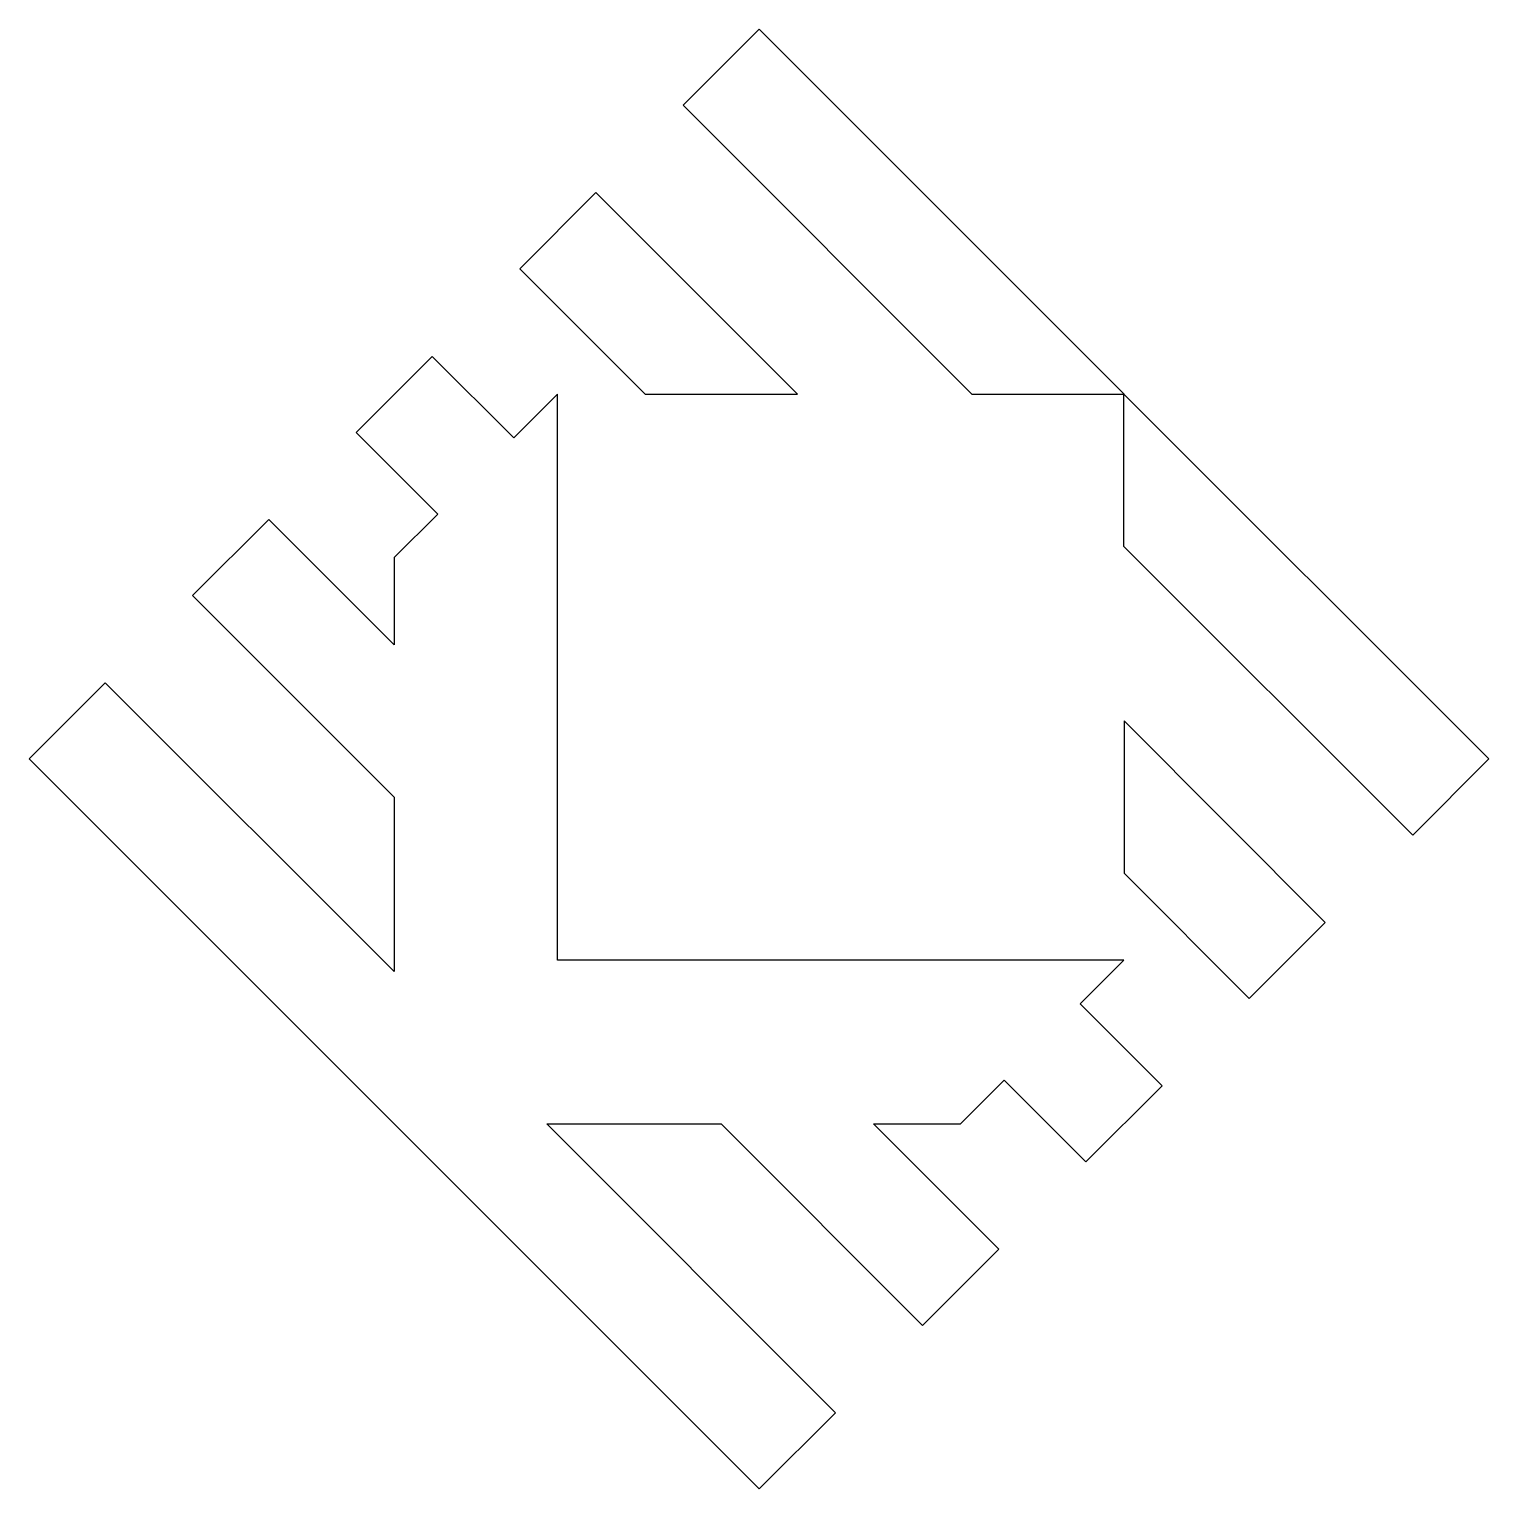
# Model space of a CAD drawing. Extents: x 0 to 60.3, y 0 to 60.3.
import ezdxf

# ---------------------------------------------------------------- set-up
doc = ezdxf.new("R2010")
doc.units = 0

msp = doc.modelspace()

# ---------------------------------------------------------------- linework, layer by layer
at = {"layer": 'Layer 1'}
for p, q in [((30.1728, 60.325), (27.0269, 57.1791)), ((45.254, 45.2472), (30.1728, 60.325)), ((30.1728, 60.325), (30.1728, 60.325)), ((27.0269, 57.1791), (38.9588, 45.2472)), ((23.4212, 53.5735), (20.2718, 50.4241)), ((31.7473, 45.2472), (23.4212, 53.5735)), ((23.4212, 53.5735), (23.4212, 53.5735)), ((20.2718, 50.4241), (25.4521, 45.2472)), ((16.6525, 46.8047), (13.5065, 43.6588)), ((20.0317, 43.4427), (16.6525, 46.8047)), ((21.8328, 45.2472), (20.0317, 43.4427)), ((21.8328, 21.8467), (21.8328, 45.2472)), ((25.4521, 45.2472), (31.7473, 45.2472)), ((38.9588, 45.2472), (45.254, 45.2472)), ((45.2403, 38.9519), (45.2403, 45.2472)), ((45.2403, 45.2472), (60.3215, 30.166)), ((13.5065, 43.6588), (16.8823, 40.2796)), ((9.90091, 40.0669), (6.75155, 36.9175)), ((15.0778, 34.8866), (9.90091, 40.0669)), ((16.8823, 40.2796), (15.0778, 38.4922)), ((57.1756, 27.0166), (45.2403, 38.9519)), ((15.0778, 38.4922), (15.0778, 34.8866)), ((6.75155, 36.9175), (15.0778, 28.5912)), ((3.14592, 33.3119), (0, 30.166)), ((15.0778, 21.3868), (3.14592, 33.3119)), ((45.254, 31.7373), (45.254, 25.4418)), ((53.563, 23.4109), (45.254, 31.7373)), ((45.254, 31.7373), (45.254, 31.7373)), ((0, 30.166), (30.1728, 0.00352)), ((60.3215, 30.166), (57.1756, 27.0166)), ((60.3215, 30.166), (60.3215, 30.166)), ((15.0778, 28.5912), (15.0778, 21.3868)), ((45.254, 25.4418), (50.4136, 20.265)), ((50.4136, 20.265), (53.563, 23.4109)), ((45.2403, 21.8467), (21.8328, 21.8467)), ((43.4392, 20.0454), (45.2403, 21.8467)), ((46.8185, 16.6561), (43.4392, 20.0454)), ((43.4392, 20.0454), (43.4392, 20.0454)), ((38.4921, 15.0847), (40.2933, 16.8858)), ((40.2933, 16.8858), (43.6723, 13.5099)), ((43.6723, 13.5099), (46.8185, 16.6561)), ((33.3221, 3.14941), (21.3868, 15.0847)), ((21.3868, 15.0847), (28.5911, 15.0847)), ((28.5911, 15.0847), (36.9175, 6.75514)), ((40.0669, 9.90448), (34.8866, 15.0847)), ((34.8866, 15.0847), (38.4921, 15.0847)), ((36.9175, 6.75514), (40.0669, 9.90448)), ((30.1728, 0.00352), (33.3221, 3.14941))]:
    msp.add_line(p, q, dxfattribs=at)

doc.saveas('drawing.dxf')
